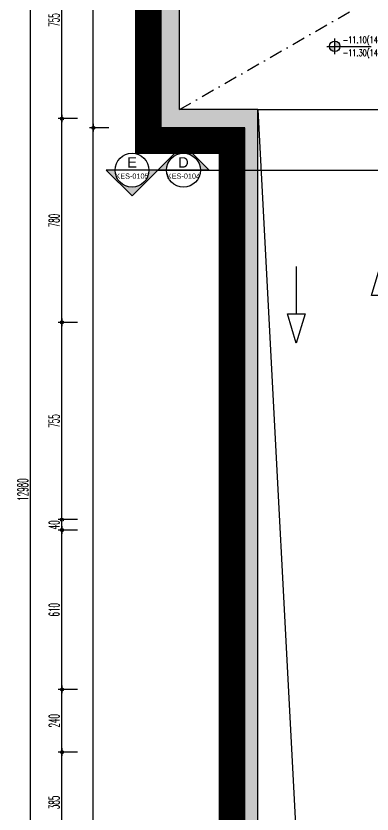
# Model space of a CAD drawing. Extents: x -5598 to 26293, y -3808 to 13850.
# Drawn here: x -3526 to -2162, y 4908 to 7963 of the extents above; entities that cross this region are included whole.
import ezdxf
from ezdxf.enums import TextEntityAlignment as Align

# ---------------------------------------------------------------- set-up
doc = ezdxf.new("R2010")
doc.units = 0
doc.header["$LTSCALE"] = 100
doc.header["$MEASUREMENT"] = 0
doc.linetypes.add('DASHDOT', pattern=[1, 0.5, -0.25, 0, -0.25])
doc.linetypes.add('HIDDEN2', pattern=[4.7625, 3.175, -1.5875])
for name, color, linetype in [('KOLON', 7, 'Continuous'), ('KOT', 7, 'Continuous'), ('MERD', 7, 'Continuous'), ('OK', 7, 'Continuous'), ('OLCU DIS', 7, 'Continuous'), ('SOLID', 7, 'Continuous'), ('TARAMA', 7, 'Continuous'), ('YAZI', 7, 'Continuous')]:
    doc.layers.add(name, color=color, linetype=linetype)
doc.styles.add('ARIAL', font='arial.ttf', dxfattribs={"width": 0.7})
doc.styles.add('olcu', font='romans.shx', dxfattribs={"width": 0.5})
doc.dimstyles.new('1-200', dxfattribs={"dimtxt": 40, "dimasz": 2, "dimexe": 0, "dimexo": 0, "dimgap": 10, "dimtad": 1, "dimdec": 4, "dimrnd": 0.1, "dimzin": 9, "dimdsep": 46, "dimtxsty": 'olcu', "dimblk1": 'SOL', "dimblk2": 'SAG', "dimsah": 1, "dimcen": 0, "dimse1": 1, "dimse2": 1, "dimclre": 13, "dimadec": 0, "dimazin": 0, "dimtfac": 1, "dimtdec": 4, "dimtix": 1, "dimtmove": 2, "dimatfit": 2, "dimldrblk": 'SOL', "dimfxl": 0, "dimtolj": 1, "dimarcsym": 0})

# ---------------------------------------------------------------- blocks, each defined once
blk = doc.blocks.new('*U567')
h = blk.add_hatch(color=256)
edge = h.paths.add_edge_path()
edge.add_arc((0, 0), 0.65, 180, 360, ccw=False)
edge.add_line((-0.65, 0), (-0.985, 0))
edge.add_line((-0.985, 0), (0, -0.985))
edge.add_line((0, -0.985), (0.985, 0))
edge.add_line((0.985, 0), (0.65, 0))
for p, q in [((0.985, 0), (-0.985, 0)), ((0, -0.985), (-0.985, 0)), ((0, -0.985), (0.985, 0))]:
    blk.add_line(p, q)
at = {"linetype": 'HIDDEN2', "ltscale": 0.2}
blk.add_line((0.985, 0), (8.523, 0), dxfattribs=at)
blk.add_circle((0, 0), 0.65)
at = {"style": 'ARIAL'}
blk.add_attdef('A', text='', height=0.4, dxfattribs=at).set_placement((0, 0.3), align=Align.MIDDLE_CENTER)
at = {"style": 'ARIAL', "width": 0.8}
blk.add_attdef('AL134', text='', height=0.2, dxfattribs=at).set_placement((0, -0.225), align=Align.MIDDLE_CENTER)
blk = doc.blocks.new('*U568')
h = blk.add_hatch(color=256)
edge = h.paths.add_edge_path()
edge.add_arc((0, 0), 0.65, 0, 180)
edge.add_line((-0.65, 0), (-0.985, 0))
edge.add_line((-0.985, 0), (0, 0.985))
edge.add_line((0, 0.985), (0.985, 0))
edge.add_line((0.985, 0), (0.65, 0))
for p, q in [((0, 0.985), (-0.985, 0)), ((0, 0.985), (0.985, 0)), ((0.985, 0), (-0.985, 0))]:
    blk.add_line(p, q)
at = {"linetype": 'HIDDEN2', "ltscale": 0.2}
blk.add_line((0.985, 0), (8.523, 0), dxfattribs=at)
blk.add_circle((0, 0), 0.65)
at = {"style": 'ARIAL'}
blk.add_attdef('A', text='', height=0.4, dxfattribs=at).set_placement((0, 0.3), align=Align.MIDDLE_CENTER)
at = {"style": 'ARIAL', "width": 0.8}
blk.add_attdef('AL134', text='', height=0.2, dxfattribs=at).set_placement((0, -0.225), align=Align.MIDDLE_CENTER)
blk = doc.blocks.new('KESIT YERLERI')
at = {"layer": 'YAZI', "color": 7, "xscale": 100, "yscale": 100, "zscale": 100}
for name, p, values in [('*U568', (410.3, 15752.2), {'A': 'D', 'AL134': 'KES-0104'}), ('*U567', (213.3, 15752.2), {'A': 'E', 'AL134': 'KES-0105'})]:
    blk.add_blockref(name, p, dxfattribs=at).add_auto_attribs(values)
blk = doc.blocks.new('KOT-PL(TEMIZ&KABA)')
at = {"layer": 'KOT', "linetype": 'Continuous', "lineweight": -3}
h = blk.add_hatch(color=7, dxfattribs=at)
h.paths.add_polyline_path([(0, 0), (0.2, 0, 0.414214), (0, 0.2)])
h.paths.add_polyline_path([(0, 0), (-0.2, 0, 0.414214), (0, -0.2)])
at = {"layer": 'KOT', "color": 7, "lineweight": -3}
for p, q in [((-0.3, 0), (1.4, 0)), ((0, -0.3), (0, 0.3))]:
    blk.add_line(p, q, dxfattribs=at)
at = {"layer": 'KOT', "color": 7, "linetype": 'Continuous', "lineweight": -3}
blk.add_circle((0, 0), 0.2, dxfattribs=at)
at = {"layer": 'KOT', "color": 7, "linetype": 'Continuous', "lineweight": -3, "style": 'olcu', "width": 0.7}
for tag, p in [('KOTTEMIZ', (0.31, 0.122)), ('KOTKABA', (0.31, -0.373))]:
    blk.add_attdef(tag, p, '', height=0.25, dxfattribs=at)
blk = doc.blocks.new('TASIYICI SISTEM (1.BODRUM KAT)')
at = {"layer": 'TARAMA'}
h = blk.add_hatch(dxfattribs=at)
h.set_pattern_fill('ANSI33', color=253, scale=100)
h.set_pattern_definition([(45, (-5880, -12320), (-17.67767, 17.67767), []), (45, (-5862.322, -12320), (-17.67767, 17.67767), [12.5, -6.25])])
h.paths.add_polyline_path([(-7810, -4715), (-7850, -4715), (-7850, -10120), (-8480, -10120), (-8480, -4715), (-8780, -4715), (-8780, -2330), (-8550, -2330), (-8550, -60), (-6090, -60), (-6090, 30), (-8640, 30), (-8640, -2260), (-8850, -2260), (-8850, -4785), (-8530, -4785), (-8530, -10160), (-5890, -10160), (-5890, -10120), (-7810, -10120)])
at = {"layer": 'KOLON', "color": 4, "ltscale": 5}
for points in [[(-7810, -10120), (-5890, -10120), (-5890, -10160), (-8530, -10160), (-8530, -4785), (-8850, -4785), (-8850, -2260), (-8640, -2260), (-8640, 30), (-6090, 30)], [(-7850, -10120), (-8480, -10120), (-8480, -4715), (-8780, -4715), (-8780, -2330), (-8550, -2330), (-8550, -60)]]:
    blk.add_lwpolyline(points, dxfattribs=at)
at = {"layer": 'OK', "color": 252, "linetype": 'DASHDOT'}
blk.add_line((-8780, -4715), (-7647.5, -4065), dxfattribs=at)
at = {"layer": 'KOT', "xscale": 100, "yscale": 100, "zscale": 100}
blk.add_blockref('KOT-PL(TEMIZ&KABA)', (-8185.2, -4473.2), dxfattribs=at).add_auto_attribs({'KOTTEMIZ': '-11.10(1403.90)', 'KOTKABA': '-11.30(1403.70)'})
blk = doc.blocks.new('SOL')
at = {"color": 0}
for p, q in [((0, 30), (0, -7)), ((7.6, 0), (-7, 0))]:
    blk.add_line(p, q, dxfattribs=at)
blk.add_circle((0, 0), 3, dxfattribs=at)
blk = doc.blocks.new('SAG')
at = {"color": 0}
for p, q in [((7.6, 0), (-7, 0)), ((0, -30), (0, 7))]:
    blk.add_line(p, q, dxfattribs=at)
blk.add_circle((0, 0), 3, dxfattribs=at)
blk = doc.blocks.new('*D331')
at = {"layer": 'OLCU DIS', "color": 0, "lineweight": -2, "transparency": 16777216}
blk.add_line((-2652, -695), (-2968, -695), dxfattribs=at)
at = {"layer": 'OLCU DIS', "color": 0, "lineweight": -2, "transparency": 16777216, "xscale": 2, "yscale": 2, "zscale": 2, "rotation": 180}
blk.add_blockref('SAG', (-2970, -695), dxfattribs=at)
at = {"layer": 'OLCU DIS', "color": 0, "lineweight": -2, "transparency": 16777216, "xscale": 2, "yscale": 2, "zscale": 2}
blk.add_blockref('SOL', (-2650, -695), dxfattribs=at)
at = {"layer": 'OLCU DIS', "color": 0, "transparency": 16777216, "insert": (-2810, -665), "char_height": 40, "attachment_point": 5, "style": 'olcu'}
blk.add_mtext('\\A1;320', dxfattribs=at)
blk = doc.blocks.new('*D332')
at = {"layer": 'OLCU DIS', "color": 0, "lineweight": -2, "transparency": 16777216}
blk.add_line((21268, -935), (-2968, -935), dxfattribs=at)
at = {"layer": 'OLCU DIS', "color": 0, "lineweight": -2, "transparency": 16777216, "xscale": 2, "yscale": 2, "zscale": 2, "rotation": 180}
blk.add_blockref('SAG', (-2970, -935), dxfattribs=at)
at = {"layer": 'OLCU DIS', "color": 0, "lineweight": -2, "transparency": 16777216, "xscale": 2, "yscale": 2, "zscale": 2}
blk.add_blockref('SOL', (21270, -935), dxfattribs=at)
at = {"layer": 'OLCU DIS', "color": 0, "transparency": 16777216, "insert": (9295.6, -905), "char_height": 40, "attachment_point": 5, "style": 'olcu'}
blk.add_mtext('\\A1;24240', dxfattribs=at)
blk = doc.blocks.new('*D338')
at = {"layer": 'OLCU DIS', "color": 0, "lineweight": -2, "transparency": 16777216}
blk.add_line((-3230, 2162), (-3230, 7533), dxfattribs=at)
at = {"layer": 'OLCU DIS', "color": 0, "lineweight": -2, "transparency": 16777216, "xscale": 2, "yscale": 2, "zscale": 2}
for name, p, rotation in [('SAG', (-3230, 7535), 90), ('SOL', (-3230, 2160), 270)]:
    blk.add_blockref(name, p, dxfattribs=dict(at, rotation=rotation))
at = {"layer": 'OLCU DIS', "color": 0, "transparency": 16777216, "insert": (-3260, 4847.5), "char_height": 40, "attachment_point": 5, "rotation": 90, "style": 'olcu'}
blk.add_mtext('\\A1;5375', dxfattribs=at)
blk = doc.blocks.new('*D339')
at = {"layer": 'OLCU DIS', "color": 0, "lineweight": -2, "transparency": 16777216}
blk.add_line((-3230, 7537), (-3230, 10058), dxfattribs=at)
at = {"layer": 'OLCU DIS', "color": 0, "lineweight": -2, "transparency": 16777216, "xscale": 2, "yscale": 2, "zscale": 2}
for name, p, rotation in [('SAG', (-3230, 10060), 90), ('SOL', (-3230, 7535), 270)]:
    blk.add_blockref(name, p, dxfattribs=dict(at, rotation=rotation))
at = {"layer": 'OLCU DIS', "color": 0, "transparency": 16777216, "insert": (-3260, 8797.5), "char_height": 40, "attachment_point": 5, "rotation": 90, "style": 'olcu'}
blk.add_mtext('\\A1;2525', dxfattribs=at)
blk = doc.blocks.new('*D350')
at = {"layer": 'OLCU DIS', "color": 0, "lineweight": -2, "transparency": 16777216}
blk.add_line((-3350, 4762), (-3350, 5143), dxfattribs=at)
at = {"layer": 'OLCU DIS', "color": 0, "lineweight": -2, "transparency": 16777216, "xscale": 2, "yscale": 2, "zscale": 2}
for name, p, rotation in [('SAG', (-3350, 5145), 90), ('SOL', (-3350, 4760), 270)]:
    blk.add_blockref(name, p, dxfattribs=dict(at, rotation=rotation))
at = {"layer": 'OLCU DIS', "color": 0, "transparency": 16777216, "insert": (-3380, 4952.5), "char_height": 40, "attachment_point": 5, "rotation": 90, "style": 'olcu'}
blk.add_mtext('\\A1;385', dxfattribs=at)
blk = doc.blocks.new('*D351')
at = {"layer": 'OLCU DIS', "color": 0, "lineweight": -2, "transparency": 16777216}
blk.add_line((-3350, 5147), (-3350, 5383), dxfattribs=at)
at = {"layer": 'OLCU DIS', "color": 0, "lineweight": -2, "transparency": 16777216, "xscale": 2, "yscale": 2, "zscale": 2}
for name, p, rotation in [('SAG', (-3350, 5385), 90), ('SOL', (-3350, 5145), 270)]:
    blk.add_blockref(name, p, dxfattribs=dict(at, rotation=rotation))
at = {"layer": 'OLCU DIS', "color": 0, "transparency": 16777216, "insert": (-3380, 5265), "char_height": 40, "attachment_point": 5, "rotation": 90, "style": 'olcu'}
blk.add_mtext('\\A1;240', dxfattribs=at)
blk = doc.blocks.new('*D352')
at = {"layer": 'OLCU DIS', "color": 0, "lineweight": -2, "transparency": 16777216}
blk.add_line((-3350, 5387), (-3350, 5993), dxfattribs=at)
at = {"layer": 'OLCU DIS', "color": 0, "lineweight": -2, "transparency": 16777216, "xscale": 2, "yscale": 2, "zscale": 2}
for name, p, rotation in [('SAG', (-3350, 5995), 90), ('SOL', (-3350, 5385), 270)]:
    blk.add_blockref(name, p, dxfattribs=dict(at, rotation=rotation))
at = {"layer": 'OLCU DIS', "color": 0, "transparency": 16777216, "insert": (-3380, 5690), "char_height": 40, "attachment_point": 5, "rotation": 90, "style": 'olcu'}
blk.add_mtext('\\A1;610', dxfattribs=at)
blk = doc.blocks.new('*D353')
at = {"layer": 'OLCU DIS', "color": 0, "lineweight": -2, "transparency": 16777216}
blk.add_line((-3350, 5995), (-3350, 6035), dxfattribs=at)
at = {"layer": 'OLCU DIS', "color": 0, "transparency": 16777216, "insert": (-3380, 6015), "char_height": 40, "attachment_point": 5, "rotation": 90, "style": 'olcu'}
blk.add_mtext('\\A1;40', dxfattribs=at)
blk = doc.blocks.new('*D354')
at = {"layer": 'OLCU DIS', "color": 0, "lineweight": -2, "transparency": 16777216}
blk.add_line((-3350, 6037), (-3350, 6788), dxfattribs=at)
at = {"layer": 'OLCU DIS', "color": 0, "lineweight": -2, "transparency": 16777216, "xscale": 2, "yscale": 2, "zscale": 2}
for name, p, rotation in [('SAG', (-3350, 6790), 90), ('SOL', (-3350, 6035), 270)]:
    blk.add_blockref(name, p, dxfattribs=dict(at, rotation=rotation))
at = {"layer": 'OLCU DIS', "color": 0, "transparency": 16777216, "insert": (-3380, 6412.5), "char_height": 40, "attachment_point": 5, "rotation": 90, "style": 'olcu'}
blk.add_mtext('\\A1;755', dxfattribs=at)
blk = doc.blocks.new('*D355')
at = {"layer": 'OLCU DIS', "color": 0, "lineweight": -2, "transparency": 16777216}
blk.add_line((-3350, 6792), (-3350, 7568), dxfattribs=at)
at = {"layer": 'OLCU DIS', "color": 0, "lineweight": -2, "transparency": 16777216, "xscale": 2, "yscale": 2, "zscale": 2}
for name, p, rotation in [('SAG', (-3350, 7570), 90), ('SOL', (-3350, 6790), 270)]:
    blk.add_blockref(name, p, dxfattribs=dict(at, rotation=rotation))
at = {"layer": 'OLCU DIS', "color": 0, "transparency": 16777216, "insert": (-3380, 7180), "char_height": 40, "attachment_point": 5, "rotation": 90, "style": 'olcu'}
blk.add_mtext('\\A1;780', dxfattribs=at)
blk = doc.blocks.new('*D356')
at = {"layer": 'OLCU DIS', "color": 0, "lineweight": -2, "transparency": 16777216}
blk.add_line((-3350, 7572), (-3350, 8323), dxfattribs=at)
at = {"layer": 'OLCU DIS', "color": 0, "lineweight": -2, "transparency": 16777216, "xscale": 2, "yscale": 2, "zscale": 2}
for name, p, rotation in [('SAG', (-3350, 8325), 90), ('SOL', (-3350, 7570), 270)]:
    blk.add_blockref(name, p, dxfattribs=dict(at, rotation=rotation))
at = {"layer": 'OLCU DIS', "color": 0, "transparency": 16777216, "insert": (-3380, 7947.5), "char_height": 40, "attachment_point": 5, "rotation": 90, "style": 'olcu'}
blk.add_mtext('\\A1;755', dxfattribs=at)
blk = doc.blocks.new('*D368')
at = {"layer": 'OLCU DIS', "color": 0, "lineweight": -2, "transparency": 16777216}
blk.add_line((-3470, -338), (-3470, 12638), dxfattribs=at)
at = {"layer": 'OLCU DIS', "color": 0, "lineweight": -2, "transparency": 16777216, "xscale": 2, "yscale": 2, "zscale": 2}
for name, p, rotation in [('SAG', (-3470, 12640), 90), ('SOL', (-3470, -340), 270)]:
    blk.add_blockref(name, p, dxfattribs=dict(at, rotation=rotation))
at = {"layer": 'OLCU DIS', "color": 0, "transparency": 16777216, "insert": (-3500, 6150), "char_height": 40, "attachment_point": 5, "rotation": 90, "style": 'olcu'}
blk.add_mtext('\\A1;12980', dxfattribs=at)
blk = doc.blocks.new('*D475')
at = {"layer": 'OLCU DIS', "color": 0, "lineweight": -2, "transparency": 16777216}
blk.add_line((-2687, -815), (-2968, -815), dxfattribs=at)
at = {"layer": 'OLCU DIS', "color": 0, "lineweight": -2, "transparency": 16777216, "xscale": 2, "yscale": 2, "zscale": 2, "rotation": 180}
blk.add_blockref('SAG', (-2970, -815), dxfattribs=at)
at = {"layer": 'OLCU DIS', "color": 0, "lineweight": -2, "transparency": 16777216, "xscale": 2, "yscale": 2, "zscale": 2}
blk.add_blockref('SOL', (-2685, -815), dxfattribs=at)
at = {"layer": 'OLCU DIS', "color": 0, "transparency": 16777216, "insert": (-2827.5, -785), "char_height": 40, "attachment_point": 5, "style": 'olcu'}
blk.add_mtext('\\A1;285', dxfattribs=at)
blk = doc.blocks.new('OK-OTOPARK1')
at = {"layer": 'OK'}
blk.add_lwpolyline([(207.8, 207.8), (79.2, 79.2)], dxfattribs=at)
blk.add_lwpolyline([(0, 0), (103.3, 55.1), (55.7, 102.8)], close=True, dxfattribs=at)

msp = doc.modelspace()

# ---------------------------------------------------------------- linework, layer by layer
at = {"layer": 'MERD', "color": 6}
for points in [[(-2600, 7605), (-1970, 7604.99996)], [(-2600, 7605), (-2424.2156, 4284.62795)]]:
    msp.add_lwpolyline(points, dxfattribs=at)
at = {"layer": 'SOLID', "color": 251, "const_width": 100}
msp.add_lwpolyline([(-2990.23412, 2200), (-2700, 2200), (-2700, 7485), (-3020, 7485), (-3020, 10110), (-2810, 10110), (-2810, 12400), (-160, 12400), (-160, 12350), (220, 12350), (220, 12690), (990, 12690), (990, 12350), (1920, 12350), (1920, 12690), (2625, 12690), (2625, 12350), (3765.00004, 12350), (3765.00004, 12260), (5875, 12260)], dxfattribs=at)

# ---------------------------------------------------------------- block references
at = {"layer": 'KOLON'}
msp.add_blockref('TASIYICI SISTEM (1.BODRUM KAT)', (5880, 12320), dxfattribs=at)
at = {"layer": 'OK', "color": 252, "xscale": -1}
for p, rotation in [((-2452.25251, 6710.6159), 315.0000000000001), ((-2130.75084, 7004.49536), 135.0000000000001)]:
    msp.add_blockref('OK-OTOPARK1', p, dxfattribs=dict(at, rotation=rotation))
at = {"layer": 'YAZI'}
msp.add_blockref('KESIT YERLERI', (-3295, -8379.7089), dxfattribs=at)

# ---------------------------------------------------------------- dimensions: what is measured, and where the dimension line sits
at = {"layer": 'OLCU DIS', "color": 7}
for base, p1, p2, picture, middle in [((-3470, 12640), (-3170, -340), (-3170, 12640), '*D368', (-3500, 6150)), ((-3230, 10060), (-2970, 7535), (-2970, 10060), '*D339', (-3260, 8797.5)), ((-3350, 8325), (-3045, 7570), (-3045, 8325), '*D356', (-3380, 7947.5)), ((-3350, 7570), (-3045, 6790), (-3045, 7570), '*D355', (-3380, 7180)), ((-3230, 7535), (-2990.23412, 2160), (-2970, 7535), '*D338', (-3260, 4847.5)), ((-3350, 6790), (-3045, 6035), (-3045, 6790), '*D354', (-3380, 6412.5)), ((-3350, 6035), (-3045, 5995), (-3045, 6035), '*D353', (-3380, 6015)), ((-3350, 5995), (-3045, 5385), (-3045, 5995), '*D352', (-3380, 5690)), ((-3350, 5385), (-3045, 5145), (-3045, 5385), '*D351', (-3380, 5265)), ((-3350, 5145), (-3045, 4760), (-3045, 5145), '*D350', (-3380, 4952.5))]:
    dim = msp.add_linear_dim(base=base, p1=p1, p2=p2, angle=90, dimstyle='1-200', dxfattribs=at)
    dim.commit()
    dim.dimension.update_dxf_attribs({"geometry": picture, "text_midpoint": middle})
for base, p1, picture, middle in [((-2970, -695), (-2650, 2160), '*D331', (-2810, -665)), ((-2970, -815), (-2685, -695), '*D475', (-2827.5, -785))]:
    dim = msp.add_linear_dim(base=base, p1=p1, p2=(-2970, 7535), dimstyle='1-200', dxfattribs=at)
    dim.commit()
    dim.dimension.update_dxf_attribs({"geometry": picture, "text_midpoint": middle})
dim = msp.add_linear_dim(base=(-2970, -935), p1=(21270, -635), p2=(-2970, 7535), dimstyle='1-200', dxfattribs=at)
dim.commit()
dim.dimension.update_dxf_attribs({"geometry": '*D332', "text_midpoint": (9295.63768, -905), "dimtype": 160})

doc.saveas('drawing.dxf')
